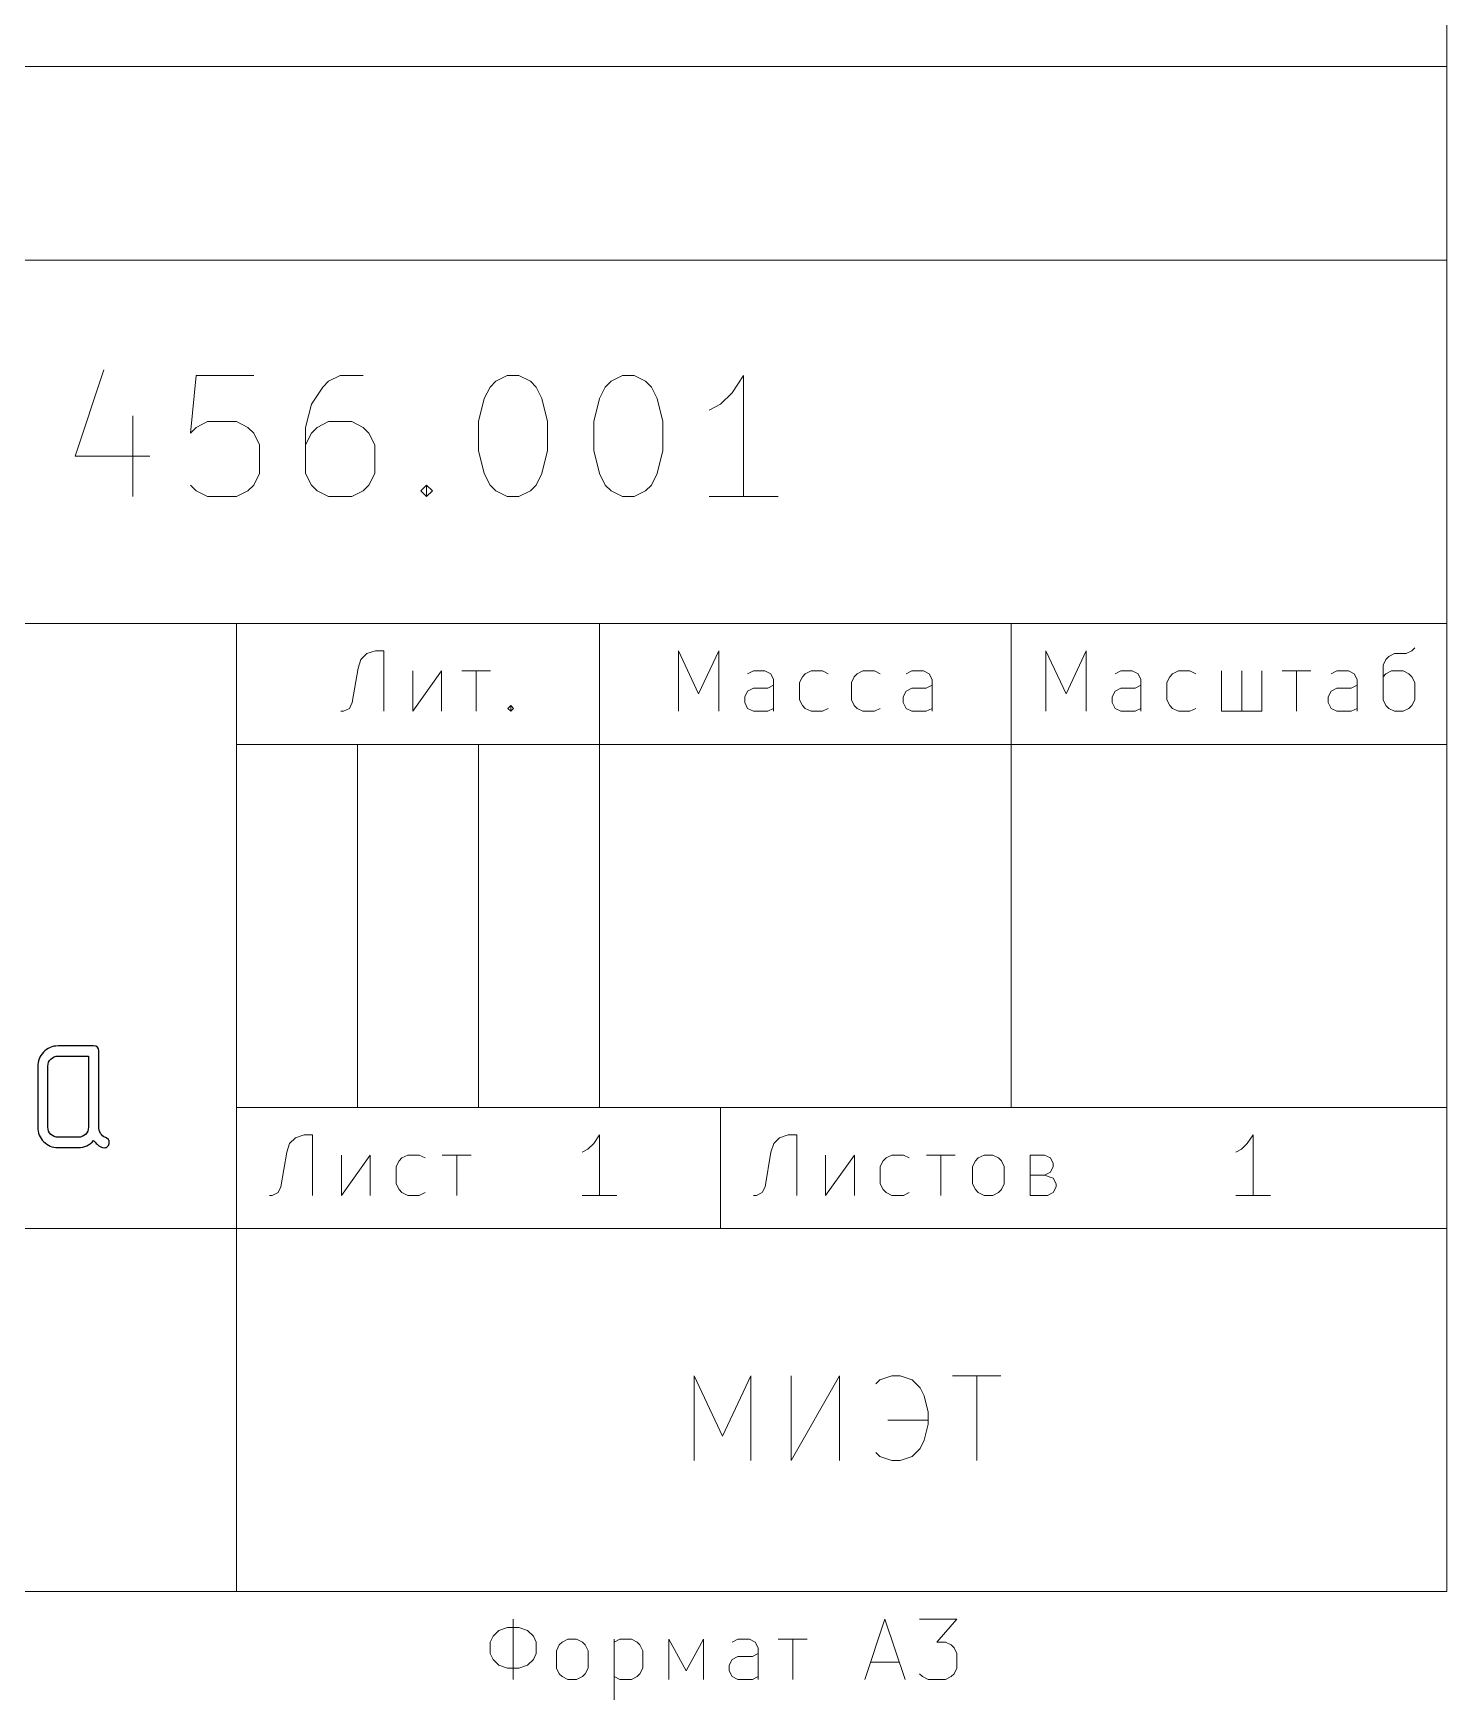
# Model space of a CAD drawing. Header units: millimetres. Extents: x -200 to 200, y -144 to 143.
# Drawn here: x 142.8 to 200.3, y -144.2 to -76.5 of the extents above; entities that cross this region are included whole.
import ezdxf

# ---------------------------------------------------------------- set-up
doc = ezdxf.new("R2010")
doc.units = ezdxf.units.MM
doc.header["$MEASUREMENT"] = 0
doc.layers.add('BLACK', color=7, linetype='Continuous')

msp = doc.modelspace()

# ---------------------------------------------------------------- linework, layer by layer
at = {"layer": 'BLACK', "lineweight": 9}
for points in [[(200.2692, 142.6715), (200.2692, 142.6715), (200.2692, -139.8277), (200.2692, -139.8277)], [(82.1517, -77.8171), (82.1517, -77.8171), (200.2692, -77.8171), (200.2692, -77.8171)], [(18.1724, -85.6918), (18.1724, -85.6918), (200.2692, -85.6918), (200.2692, -85.6918)], [(145.6632, -90.1446), (145.6632, -90.1446), (144.4931, -93.6598), (144.4931, -93.6598)], [(149.4135, -90.3789), (149.4135, -90.3789), (149.1809, -92.7226), (149.1809, -92.7226)], [(151.7585, -90.3789), (151.7585, -90.3789), (149.4135, -90.3789), (149.4135, -90.3789)], [(154.8039, -90.6133), (154.8039, -90.6133), (154.5713, -90.8476), (154.5713, -90.8476)], [(155.2737, -90.3789), (155.2737, -90.3789), (154.8039, -90.6133), (154.8039, -90.6133)], [(156.2113, -90.3789), (156.2113, -90.3789), (155.2737, -90.3789), (155.2737, -90.3789)], [(161.3667, -90.8476), (161.3667, -90.8476), (161.6017, -90.6133), (161.6017, -90.6133)], [(161.6017, -90.6133), (161.6017, -90.6133), (162.0693, -90.3789), (162.0693, -90.3789)], [(162.0693, -90.3789), (162.0693, -90.3789), (162.5393, -90.3789), (162.5393, -90.3789)], [(162.5393, -90.3789), (162.5393, -90.3789), (163.0067, -90.6133), (163.0067, -90.6133)], [(163.0067, -90.6133), (163.0067, -90.6133), (163.2417, -90.8476), (163.2417, -90.8476)], [(166.0545, -90.8476), (166.0545, -90.8476), (166.2871, -90.6133), (166.2871, -90.6133)], [(166.2871, -90.6133), (166.2871, -90.6133), (166.7571, -90.3789), (166.7571, -90.3789)], [(166.7571, -90.3789), (166.7571, -90.3789), (167.2245, -90.3789), (167.2245, -90.3789)], [(167.2245, -90.3789), (167.2245, -90.3789), (167.6945, -90.6133), (167.6945, -90.6133)], [(167.6945, -90.6133), (167.6945, -90.6133), (167.9296, -90.8476), (167.9296, -90.8476)], [(171.6773, -90.3789), (171.6773, -90.3789), (171.2097, -91.0818), (171.2097, -91.0818)], [(171.6773, -95.3004), (171.6773, -95.3004), (171.6773, -90.3789), (171.6773, -90.3789)], [(154.5713, -90.8476), (154.5713, -90.8476), (154.1013, -91.5507), (154.1013, -91.5507)], [(160.8967, -92.2537), (160.8967, -92.2537), (161.1317, -91.3161), (161.1317, -91.3161)], [(161.1317, -91.3161), (161.1317, -91.3161), (161.3667, -90.8476), (161.3667, -90.8476)], [(163.2417, -90.8476), (163.2417, -90.8476), (163.4768, -91.3161), (163.4768, -91.3161)], [(163.4768, -91.3161), (163.4768, -91.3161), (163.7093, -92.2537), (163.7093, -92.2537)], [(165.5845, -92.2537), (165.5845, -92.2537), (165.8195, -91.3161), (165.8195, -91.3161)], [(165.8195, -91.3161), (165.8195, -91.3161), (166.0545, -90.8476), (166.0545, -90.8476)], [(167.9296, -90.8476), (167.9296, -90.8476), (168.1621, -91.3161), (168.1621, -91.3161)], [(168.1621, -91.3161), (168.1621, -91.3161), (168.3971, -92.2537), (168.3971, -92.2537)], [(171.2097, -91.0818), (171.2097, -91.0818), (170.7397, -91.5507), (170.7397, -91.5507)], [(146.8359, -92.0194), (146.8359, -92.0194), (146.8359, -95.3004), (146.8359, -95.3004)], [(154.1013, -91.5507), (154.1013, -91.5507), (153.8663, -92.488), (153.8663, -92.488)], [(170.7397, -91.5507), (170.7397, -91.5507), (170.2723, -91.785), (170.2723, -91.785)], [(149.1809, -92.7226), (149.1809, -92.7226), (149.4135, -92.488), (149.4135, -92.488)], [(149.4135, -92.488), (149.4135, -92.488), (149.8835, -92.2537), (149.8835, -92.2537)], [(149.8835, -92.2537), (149.8835, -92.2537), (151.0535, -92.2537), (151.0535, -92.2537)], [(151.0535, -92.2537), (151.0535, -92.2537), (151.5235, -92.488), (151.5235, -92.488)], [(151.5235, -92.488), (151.5235, -92.488), (151.7585, -92.7226), (151.7585, -92.7226)], [(151.7585, -92.7226), (151.7585, -92.7226), (151.9911, -93.1913), (151.9911, -93.1913)], [(153.8663, -92.488), (153.8663, -92.488), (153.8663, -94.3632), (153.8663, -94.3632)], [(154.1013, -92.7226), (154.1013, -92.7226), (153.8663, -93.1913), (153.8663, -93.1913)], [(154.3363, -92.488), (154.3363, -92.488), (154.1013, -92.7226), (154.1013, -92.7226)], [(154.8039, -92.2537), (154.8039, -92.2537), (154.3363, -92.488), (154.3363, -92.488)], [(155.7413, -92.2537), (155.7413, -92.2537), (154.8039, -92.2537), (154.8039, -92.2537)], [(156.2113, -92.488), (156.2113, -92.488), (155.7413, -92.2537), (155.7413, -92.2537)], [(156.4439, -92.7226), (156.4439, -92.7226), (156.2113, -92.488), (156.2113, -92.488)], [(156.6789, -93.1913), (156.6789, -93.1913), (156.4439, -92.7226), (156.4439, -92.7226)], [(160.8967, -93.4256), (160.8967, -93.4256), (160.8967, -92.2537), (160.8967, -92.2537)], [(163.7093, -92.2537), (163.7093, -92.2537), (163.7093, -93.4256), (163.7093, -93.4256)], [(165.5845, -93.4256), (165.5845, -93.4256), (165.5845, -92.2537), (165.5845, -92.2537)], [(168.3971, -92.2537), (168.3971, -92.2537), (168.3971, -93.4256), (168.3971, -93.4256)], [(151.9911, -93.1913), (151.9911, -93.1913), (151.9911, -94.3632), (151.9911, -94.3632)], [(156.6789, -94.3632), (156.6789, -94.3632), (156.6789, -93.1913), (156.6789, -93.1913)], [(161.1317, -94.3632), (161.1317, -94.3632), (160.8967, -93.4256), (160.8967, -93.4256)], [(163.7093, -93.4256), (163.7093, -93.4256), (163.4768, -94.3632), (163.4768, -94.3632)], [(165.8195, -94.3632), (165.8195, -94.3632), (165.5845, -93.4256), (165.5845, -93.4256)], [(168.3971, -93.4256), (168.3971, -93.4256), (168.1621, -94.3632), (168.1621, -94.3632)], [(144.4931, -93.6598), (144.4931, -93.6598), (147.5383, -93.6598), (147.5383, -93.6598)], [(149.4135, -95.0661), (149.4135, -95.0661), (149.1809, -94.8317), (149.1809, -94.8317)], [(151.7585, -94.8317), (151.7585, -94.8317), (151.5235, -95.0661), (151.5235, -95.0661)], [(151.9911, -94.3632), (151.9911, -94.3632), (151.7585, -94.8317), (151.7585, -94.8317)], [(153.8663, -94.3632), (153.8663, -94.3632), (154.1013, -94.8317), (154.1013, -94.8317)], [(154.1013, -94.8317), (154.1013, -94.8317), (154.3363, -95.0661), (154.3363, -95.0661)], [(156.2113, -95.0661), (156.2113, -95.0661), (156.4439, -94.8317), (156.4439, -94.8317)], [(156.4439, -94.8317), (156.4439, -94.8317), (156.6789, -94.3632), (156.6789, -94.3632)], [(158.5541, -95.0661), (158.5541, -95.0661), (158.7891, -94.8317), (158.7891, -94.8317)], [(158.7891, -94.8317), (158.7891, -94.8317), (159.0241, -95.0661), (159.0241, -95.0661)], [(158.7891, -94.8317), (158.7891, -94.8317), (158.7891, -95.3004), (158.7891, -95.3004)], [(161.3667, -94.8317), (161.3667, -94.8317), (161.1317, -94.3632), (161.1317, -94.3632)], [(161.6017, -95.0661), (161.6017, -95.0661), (161.3667, -94.8317), (161.3667, -94.8317)], [(163.2417, -94.8317), (163.2417, -94.8317), (163.0067, -95.0661), (163.0067, -95.0661)], [(163.4768, -94.3632), (163.4768, -94.3632), (163.2417, -94.8317), (163.2417, -94.8317)], [(166.0545, -94.8317), (166.0545, -94.8317), (165.8195, -94.3632), (165.8195, -94.3632)], [(166.2871, -95.0661), (166.2871, -95.0661), (166.0545, -94.8317), (166.0545, -94.8317)], [(167.9296, -94.8317), (167.9296, -94.8317), (167.6945, -95.0661), (167.6945, -95.0661)], [(168.1621, -94.3632), (168.1621, -94.3632), (167.9296, -94.8317), (167.9296, -94.8317)], [(149.8835, -95.3004), (149.8835, -95.3004), (149.4135, -95.0661), (149.4135, -95.0661)], [(151.0535, -95.3004), (151.0535, -95.3004), (149.8835, -95.3004), (149.8835, -95.3004)], [(151.5235, -95.0661), (151.5235, -95.0661), (151.0535, -95.3004), (151.0535, -95.3004)], [(154.3363, -95.0661), (154.3363, -95.0661), (154.8039, -95.3004), (154.8039, -95.3004)], [(154.8039, -95.3004), (154.8039, -95.3004), (155.7413, -95.3004), (155.7413, -95.3004)], [(155.7413, -95.3004), (155.7413, -95.3004), (156.2113, -95.0661), (156.2113, -95.0661)], [(158.7891, -95.3004), (158.7891, -95.3004), (158.5541, -95.0661), (158.5541, -95.0661)], [(159.0241, -95.0661), (159.0241, -95.0661), (158.7891, -95.3004), (158.7891, -95.3004)], [(162.0693, -95.3004), (162.0693, -95.3004), (161.6017, -95.0661), (161.6017, -95.0661)], [(162.5393, -95.3004), (162.5393, -95.3004), (162.0693, -95.3004), (162.0693, -95.3004)], [(163.0067, -95.0661), (163.0067, -95.0661), (162.5393, -95.3004), (162.5393, -95.3004)], [(166.7571, -95.3004), (166.7571, -95.3004), (166.2871, -95.0661), (166.2871, -95.0661)], [(167.2245, -95.3004), (167.2245, -95.3004), (166.7571, -95.3004), (166.7571, -95.3004)], [(167.6945, -95.0661), (167.6945, -95.0661), (167.2245, -95.3004), (167.2245, -95.3004)], [(173.085, -95.3004), (173.085, -95.3004), (170.2723, -95.3004), (170.2723, -95.3004)], [(82.1517, -100.4565), (82.1517, -100.4565), (200.2692, -100.4565), (200.2692, -100.4565)], [(151.0535, -100.4565), (151.0535, -100.4565), (151.0535, -139.8277), (151.0535, -139.8277)], [(165.8195, -100.4565), (165.8195, -100.4565), (165.8195, -120.1415), (165.8195, -120.1415)], [(182.5531, -100.4565), (182.5531, -100.4565), (182.5531, -120.1415), (182.5531, -120.1415)], [(156.7039, -101.5697), (156.7039, -101.5697), (156.3513, -101.6868), (156.3513, -101.6868)], [(157.0539, -101.5697), (157.0539, -101.5697), (156.7039, -101.5697), (156.7039, -101.5697)], [(157.0539, -104.0305), (157.0539, -104.0305), (157.0539, -101.5697), (157.0539, -101.5697)], [(169.0297, -104.0305), (169.0297, -104.0305), (169.0297, -101.5697), (169.0297, -101.5697)], [(169.0297, -101.5697), (169.0297, -101.5697), (169.8498, -103.3279), (169.8498, -103.3279)], [(169.8498, -103.3279), (169.8498, -103.3279), (170.6699, -101.5697), (170.6699, -101.5697)], [(170.6699, -101.5697), (170.6699, -101.5697), (170.6699, -104.0305), (170.6699, -104.0305)], [(183.9707, -104.0305), (183.9707, -104.0305), (183.9707, -101.5697), (183.9707, -101.5697)], [(183.9707, -101.5697), (183.9707, -101.5697), (184.7906, -103.3279), (184.7906, -103.3279)], [(184.7906, -103.3279), (184.7906, -103.3279), (185.6107, -101.5697), (185.6107, -101.5697)], [(185.6107, -101.5697), (185.6107, -101.5697), (185.6107, -104.0305), (185.6107, -104.0305)], [(198.8516, -101.5697), (198.8516, -101.5697), (198.6191, -101.6868), (198.6191, -101.6868)], [(198.9691, -101.4525), (198.9691, -101.4525), (198.8516, -101.5697), (198.8516, -101.5697)], [(155.9988, -102.2726), (155.9988, -102.2726), (155.7663, -103.678), (155.7663, -103.678)], [(156.1163, -101.921), (156.1163, -101.921), (155.9988, -102.2726), (155.9988, -102.2726)], [(156.3513, -101.6868), (156.3513, -101.6868), (156.1163, -101.921), (156.1163, -101.921)], [(197.799, -101.921), (197.799, -101.921), (197.6815, -102.1553), (197.6815, -102.1553)], [(197.6815, -102.1553), (197.6815, -102.1553), (197.6815, -103.5605), (197.6815, -103.5605)], [(197.914, -101.8039), (197.914, -101.8039), (197.799, -101.921), (197.799, -101.921)], [(198.149, -101.6868), (198.149, -101.6868), (197.914, -101.8039), (197.914, -101.8039)], [(198.6191, -101.6868), (198.6191, -101.6868), (198.149, -101.6868), (198.149, -101.6868)], [(158.2266, -102.3899), (158.2266, -102.3899), (158.2266, -104.0305), (158.2266, -104.0305)], [(158.2266, -104.0305), (158.2266, -104.0305), (159.399, -102.3899), (159.399, -102.3899)], [(159.399, -102.3899), (159.399, -102.3899), (159.399, -104.0305), (159.399, -104.0305)], [(160.2191, -102.3899), (160.2191, -102.3899), (161.3892, -102.3899), (161.3892, -102.3899)], [(160.8042, -102.3899), (160.8042, -102.3899), (160.8042, -104.0305), (160.8042, -104.0305)], [(172.0773, -102.3899), (172.0773, -102.3899), (171.8423, -102.5078), (171.8423, -102.5078)], [(172.5449, -102.3899), (172.5449, -102.3899), (172.0773, -102.3899), (172.0773, -102.3899)], [(172.7799, -102.5078), (172.7799, -102.5078), (172.5449, -102.3899), (172.5449, -102.3899)], [(172.6624, -103.0929), (172.6624, -103.0929), (172.8974, -102.9754), (172.8974, -102.9754)], [(172.8974, -102.7404), (172.8974, -102.7404), (172.7799, -102.5078), (172.7799, -102.5078)], [(172.8974, -104.0305), (172.8974, -104.0305), (172.8974, -102.7404), (172.8974, -102.7404)], [(173.9525, -102.8579), (173.9525, -102.8579), (174.0701, -102.6253), (174.0701, -102.6253)], [(173.9525, -103.5605), (173.9525, -103.5605), (173.9525, -102.8579), (173.9525, -102.8579)], [(174.0701, -102.6253), (174.0701, -102.6253), (174.1851, -102.5078), (174.1851, -102.5078)], [(174.1851, -102.5078), (174.1851, -102.5078), (174.4201, -102.3899), (174.4201, -102.3899)], [(174.4201, -102.3899), (174.4201, -102.3899), (174.8902, -102.3899), (174.8902, -102.3899)], [(174.8902, -102.3899), (174.8902, -102.3899), (175.1225, -102.5078), (175.1225, -102.5078)], [(176.0601, -102.8579), (176.0601, -102.8579), (176.1776, -102.6253), (176.1776, -102.6253)], [(176.0601, -103.5605), (176.0601, -103.5605), (176.0601, -102.8579), (176.0601, -102.8579)], [(176.1776, -102.6253), (176.1776, -102.6253), (176.2951, -102.5078), (176.2951, -102.5078)], [(176.2951, -102.5078), (176.2951, -102.5078), (176.5301, -102.3899), (176.5301, -102.3899)], [(176.5301, -102.3899), (176.5301, -102.3899), (176.9977, -102.3899), (176.9977, -102.3899)], [(176.9977, -102.3899), (176.9977, -102.3899), (177.2327, -102.5078), (177.2327, -102.5078)], [(178.5229, -102.3899), (178.5229, -102.3899), (178.2878, -102.5078), (178.2878, -102.5078)], [(178.9902, -102.3899), (178.9902, -102.3899), (178.5229, -102.3899), (178.5229, -102.3899)], [(179.2253, -102.5078), (179.2253, -102.5078), (178.9902, -102.3899), (178.9902, -102.3899)], [(179.1077, -103.0929), (179.1077, -103.0929), (179.3428, -102.9754), (179.3428, -102.9754)], [(179.3428, -102.7404), (179.3428, -102.7404), (179.2253, -102.5078), (179.2253, -102.5078)], [(179.3428, -104.0305), (179.3428, -104.0305), (179.3428, -102.7404), (179.3428, -102.7404)], [(187.0183, -102.3899), (187.0183, -102.3899), (186.7833, -102.5078), (186.7833, -102.5078)], [(187.4859, -102.3899), (187.4859, -102.3899), (187.0183, -102.3899), (187.0183, -102.3899)], [(187.7209, -102.5078), (187.7209, -102.5078), (187.4859, -102.3899), (187.4859, -102.3899)], [(187.6034, -103.0929), (187.6034, -103.0929), (187.8384, -102.9754), (187.8384, -102.9754)], [(187.8384, -102.7404), (187.8384, -102.7404), (187.7209, -102.5078), (187.7209, -102.5078)], [(187.8384, -104.0305), (187.8384, -104.0305), (187.8384, -102.7404), (187.8384, -102.7404)], [(188.8909, -102.8579), (188.8909, -102.8579), (189.0084, -102.6253), (189.0084, -102.6253)], [(188.8909, -103.5605), (188.8909, -103.5605), (188.8909, -102.8579), (188.8909, -102.8579)], [(189.0084, -102.6253), (189.0084, -102.6253), (189.1259, -102.5078), (189.1259, -102.5078)], [(189.1259, -102.5078), (189.1259, -102.5078), (189.3609, -102.3899), (189.3609, -102.3899)], [(189.3609, -102.3899), (189.3609, -102.3899), (189.8285, -102.3899), (189.8285, -102.3899)], [(189.8285, -102.3899), (189.8285, -102.3899), (190.0635, -102.5078), (190.0635, -102.5078)], [(191.1186, -102.3899), (191.1186, -102.3899), (191.1186, -104.0305), (191.1186, -104.0305)], [(191.9387, -102.3899), (191.9387, -102.3899), (191.9387, -104.0305), (191.9387, -104.0305)], [(192.7586, -104.0305), (192.7586, -104.0305), (192.7586, -102.3899), (192.7586, -102.3899)], [(193.5787, -102.3899), (193.5787, -102.3899), (194.7513, -102.3899), (194.7513, -102.3899)], [(194.1663, -102.3899), (194.1663, -102.3899), (194.1663, -104.0305), (194.1663, -104.0305)], [(195.8064, -102.3899), (195.8064, -102.3899), (195.5714, -102.5078), (195.5714, -102.5078)], [(196.274, -102.3899), (196.274, -102.3899), (195.8064, -102.3899), (195.8064, -102.3899)], [(196.509, -102.5078), (196.509, -102.5078), (196.274, -102.3899), (196.274, -102.3899)], [(196.3915, -103.0929), (196.3915, -103.0929), (196.6264, -102.9754), (196.6264, -102.9754)], [(196.6264, -102.7404), (196.6264, -102.7404), (196.509, -102.5078), (196.509, -102.5078)], [(196.6264, -104.0305), (196.6264, -104.0305), (196.6264, -102.7404), (196.6264, -102.7404)], [(197.799, -102.5078), (197.799, -102.5078), (197.6815, -102.6253), (197.6815, -102.6253)], [(198.0315, -102.3899), (198.0315, -102.3899), (197.799, -102.5078), (197.799, -102.5078)], [(198.5016, -102.3899), (198.5016, -102.3899), (198.0315, -102.3899), (198.0315, -102.3899)], [(198.7341, -102.5078), (198.7341, -102.5078), (198.5016, -102.3899), (198.5016, -102.3899)], [(198.8516, -102.6253), (198.8516, -102.6253), (198.7341, -102.5078), (198.7341, -102.5078)], [(198.9691, -102.8579), (198.9691, -102.8579), (198.8516, -102.6253), (198.8516, -102.6253)], [(198.9691, -103.5605), (198.9691, -103.5605), (198.9691, -102.8579), (198.9691, -102.8579)], [(171.7248, -103.4454), (171.7248, -103.4454), (171.8423, -103.2104), (171.8423, -103.2104)], [(171.7248, -103.678), (171.7248, -103.678), (171.7248, -103.4454), (171.7248, -103.4454)], [(171.8423, -103.2104), (171.8423, -103.2104), (172.0773, -103.0929), (172.0773, -103.0929)], [(172.0773, -103.0929), (172.0773, -103.0929), (172.6624, -103.0929), (172.6624, -103.0929)], [(174.0701, -103.7955), (174.0701, -103.7955), (173.9525, -103.5605), (173.9525, -103.5605)], [(176.1776, -103.7955), (176.1776, -103.7955), (176.0601, -103.5605), (176.0601, -103.5605)], [(178.1703, -103.4454), (178.1703, -103.4454), (178.2878, -103.2104), (178.2878, -103.2104)], [(178.1703, -103.678), (178.1703, -103.678), (178.1703, -103.4454), (178.1703, -103.4454)], [(178.2878, -103.2104), (178.2878, -103.2104), (178.5229, -103.0929), (178.5229, -103.0929)], [(178.5229, -103.0929), (178.5229, -103.0929), (179.1077, -103.0929), (179.1077, -103.0929)], [(186.6658, -103.4454), (186.6658, -103.4454), (186.7833, -103.2104), (186.7833, -103.2104)], [(186.6658, -103.678), (186.6658, -103.678), (186.6658, -103.4454), (186.6658, -103.4454)], [(186.7833, -103.2104), (186.7833, -103.2104), (187.0183, -103.0929), (187.0183, -103.0929)], [(187.0183, -103.0929), (187.0183, -103.0929), (187.6034, -103.0929), (187.6034, -103.0929)], [(189.0084, -103.7955), (189.0084, -103.7955), (188.8909, -103.5605), (188.8909, -103.5605)], [(195.4539, -103.4454), (195.4539, -103.4454), (195.5714, -103.2104), (195.5714, -103.2104)], [(195.4539, -103.678), (195.4539, -103.678), (195.4539, -103.4454), (195.4539, -103.4454)], [(195.5714, -103.2104), (195.5714, -103.2104), (195.8064, -103.0929), (195.8064, -103.0929)], [(195.8064, -103.0929), (195.8064, -103.0929), (196.3915, -103.0929), (196.3915, -103.0929)], [(197.6815, -103.5605), (197.6815, -103.5605), (197.799, -103.7955), (197.799, -103.7955)], [(198.8516, -103.7955), (198.8516, -103.7955), (198.9691, -103.5605), (198.9691, -103.5605)], [(155.4137, -104.0305), (155.4137, -104.0305), (155.2962, -104.0305), (155.2962, -104.0305)], [(155.6488, -103.913), (155.6488, -103.913), (155.4137, -104.0305), (155.4137, -104.0305)], [(155.7663, -103.678), (155.7663, -103.678), (155.6488, -103.913), (155.6488, -103.913)], [(162.0918, -103.913), (162.0918, -103.913), (162.2093, -103.7955), (162.2093, -103.7955)], [(162.2093, -104.0305), (162.2093, -104.0305), (162.0918, -103.913), (162.0918, -103.913)], [(162.2093, -103.7955), (162.2093, -103.7955), (162.3268, -103.913), (162.3268, -103.913)], [(162.2093, -103.7955), (162.2093, -103.7955), (162.2093, -104.0305), (162.2093, -104.0305)], [(162.3268, -103.913), (162.3268, -103.913), (162.2093, -104.0305), (162.2093, -104.0305)], [(171.8423, -103.913), (171.8423, -103.913), (171.7248, -103.678), (171.7248, -103.678)], [(172.0773, -104.0305), (172.0773, -104.0305), (171.8423, -103.913), (171.8423, -103.913)], [(172.6624, -104.0305), (172.6624, -104.0305), (172.0773, -104.0305), (172.0773, -104.0305)], [(172.8974, -103.913), (172.8974, -103.913), (172.6624, -104.0305), (172.6624, -104.0305)], [(174.1851, -103.913), (174.1851, -103.913), (174.0701, -103.7955), (174.0701, -103.7955)], [(174.4201, -104.0305), (174.4201, -104.0305), (174.1851, -103.913), (174.1851, -103.913)], [(174.8902, -104.0305), (174.8902, -104.0305), (174.4201, -104.0305), (174.4201, -104.0305)], [(175.1225, -103.913), (175.1225, -103.913), (174.8902, -104.0305), (174.8902, -104.0305)], [(176.2951, -103.913), (176.2951, -103.913), (176.1776, -103.7955), (176.1776, -103.7955)], [(176.5301, -104.0305), (176.5301, -104.0305), (176.2951, -103.913), (176.2951, -103.913)], [(176.9977, -104.0305), (176.9977, -104.0305), (176.5301, -104.0305), (176.5301, -104.0305)], [(177.2327, -103.913), (177.2327, -103.913), (176.9977, -104.0305), (176.9977, -104.0305)], [(178.2878, -103.913), (178.2878, -103.913), (178.1703, -103.678), (178.1703, -103.678)], [(178.5229, -104.0305), (178.5229, -104.0305), (178.2878, -103.913), (178.2878, -103.913)], [(179.1077, -104.0305), (179.1077, -104.0305), (178.5229, -104.0305), (178.5229, -104.0305)], [(179.3428, -103.913), (179.3428, -103.913), (179.1077, -104.0305), (179.1077, -104.0305)], [(186.7833, -103.913), (186.7833, -103.913), (186.6658, -103.678), (186.6658, -103.678)], [(187.0183, -104.0305), (187.0183, -104.0305), (186.7833, -103.913), (186.7833, -103.913)], [(187.6034, -104.0305), (187.6034, -104.0305), (187.0183, -104.0305), (187.0183, -104.0305)], [(187.8384, -103.913), (187.8384, -103.913), (187.6034, -104.0305), (187.6034, -104.0305)], [(189.1259, -103.913), (189.1259, -103.913), (189.0084, -103.7955), (189.0084, -103.7955)], [(189.3609, -104.0305), (189.3609, -104.0305), (189.1259, -103.913), (189.1259, -103.913)], [(189.8285, -104.0305), (189.8285, -104.0305), (189.3609, -104.0305), (189.3609, -104.0305)], [(190.0635, -103.913), (190.0635, -103.913), (189.8285, -104.0305), (189.8285, -104.0305)], [(191.1186, -104.0305), (191.1186, -104.0305), (192.7586, -104.0305), (192.7586, -104.0305)], [(195.5714, -103.913), (195.5714, -103.913), (195.4539, -103.678), (195.4539, -103.678)], [(195.8064, -104.0305), (195.8064, -104.0305), (195.5714, -103.913), (195.5714, -103.913)], [(196.3915, -104.0305), (196.3915, -104.0305), (195.8064, -104.0305), (195.8064, -104.0305)], [(196.6264, -103.913), (196.6264, -103.913), (196.3915, -104.0305), (196.3915, -104.0305)], [(197.799, -103.7955), (197.799, -103.7955), (197.914, -103.913), (197.914, -103.913)], [(197.914, -103.913), (197.914, -103.913), (198.149, -104.0305), (198.149, -104.0305)], [(198.149, -104.0305), (198.149, -104.0305), (198.5016, -104.0305), (198.5016, -104.0305)], [(198.5016, -104.0305), (198.5016, -104.0305), (198.7341, -103.913), (198.7341, -103.913)], [(198.7341, -103.913), (198.7341, -103.913), (198.8516, -103.7955), (198.8516, -103.7955)], [(151.0535, -105.3781), (151.0535, -105.3781), (200.2692, -105.3781), (200.2692, -105.3781)], [(155.9763, -105.3781), (155.9763, -105.3781), (155.9763, -120.1415), (155.9763, -120.1415)], [(160.8967, -105.3781), (160.8967, -105.3781), (160.8967, -120.1415), (160.8967, -120.1415)], [(151.0535, -120.1415), (151.0535, -120.1415), (200.2692, -120.1415), (200.2692, -120.1415)], [(170.7397, -120.1415), (170.7397, -120.1415), (170.7397, -125.0643), (170.7397, -125.0643)], [(153.8037, -121.2567), (153.8037, -121.2567), (153.4512, -121.3742), (153.4512, -121.3742)], [(154.1537, -121.2567), (154.1537, -121.2567), (153.8037, -121.2567), (153.8037, -121.2567)], [(154.1537, -123.7168), (154.1537, -123.7168), (154.1537, -121.2567), (154.1537, -121.2567)], [(165.8195, -121.2567), (165.8195, -121.2567), (165.5845, -121.6065), (165.5845, -121.6065)], [(165.8195, -123.7168), (165.8195, -123.7168), (165.8195, -121.2567), (165.8195, -121.2567)], [(173.4899, -121.2567), (173.4899, -121.2567), (173.1374, -121.3742), (173.1374, -121.3742)], [(173.84, -121.2567), (173.84, -121.2567), (173.4899, -121.2567), (173.4899, -121.2567)], [(173.84, -123.7168), (173.84, -123.7168), (173.84, -121.2567), (173.84, -121.2567)], [(192.3962, -121.2567), (192.3962, -121.2567), (192.1611, -121.6065), (192.1611, -121.6065)], [(192.3962, -123.7168), (192.3962, -123.7168), (192.3962, -121.2567), (192.3962, -121.2567)], [(153.0986, -121.9591), (153.0986, -121.9591), (152.8661, -123.3642), (152.8661, -123.3642)], [(153.2161, -121.6065), (153.2161, -121.6065), (153.0986, -121.9591), (153.0986, -121.9591)], [(153.4512, -121.3742), (153.4512, -121.3742), (153.2161, -121.6065), (153.2161, -121.6065)], [(165.3495, -121.8415), (165.3495, -121.8415), (165.1169, -121.9591), (165.1169, -121.9591)], [(165.5845, -121.6065), (165.5845, -121.6065), (165.3495, -121.8415), (165.3495, -121.8415)], [(172.7849, -121.9591), (172.7849, -121.9591), (172.5523, -123.3642), (172.5523, -123.3642)], [(172.9024, -121.6065), (172.9024, -121.6065), (172.7849, -121.9591), (172.7849, -121.9591)], [(173.1374, -121.3742), (173.1374, -121.3742), (172.9024, -121.6065), (172.9024, -121.6065)], [(191.9261, -121.8415), (191.9261, -121.8415), (191.6936, -121.9591), (191.6936, -121.9591)], [(192.1611, -121.6065), (192.1611, -121.6065), (191.9261, -121.8415), (191.9261, -121.8415)], [(155.3264, -122.0766), (155.3264, -122.0766), (155.3264, -123.7168), (155.3264, -123.7168)], [(155.3264, -123.7168), (155.3264, -123.7168), (156.4988, -122.0766), (156.4988, -122.0766)], [(156.4988, -122.0766), (156.4988, -122.0766), (156.4988, -123.7168), (156.4988, -123.7168)], [(157.5514, -122.5441), (157.5514, -122.5441), (157.669, -122.3116), (157.669, -122.3116)], [(157.5514, -123.2467), (157.5514, -123.2467), (157.5514, -122.5441), (157.5514, -122.5441)], [(157.669, -122.3116), (157.669, -122.3116), (157.7865, -122.1941), (157.7865, -122.1941)], [(157.7865, -122.1941), (157.7865, -122.1941), (158.0215, -122.0766), (158.0215, -122.0766)], [(158.0215, -122.0766), (158.0215, -122.0766), (158.489, -122.0766), (158.489, -122.0766)], [(158.489, -122.0766), (158.489, -122.0766), (158.7241, -122.1941), (158.7241, -122.1941)], [(159.4266, -122.0766), (159.4266, -122.0766), (160.5991, -122.0766), (160.5991, -122.0766)], [(160.0142, -122.0766), (160.0142, -122.0766), (160.0142, -123.7168), (160.0142, -123.7168)], [(175.0126, -122.0766), (175.0126, -122.0766), (175.0126, -123.7168), (175.0126, -123.7168)], [(175.0126, -123.7168), (175.0126, -123.7168), (176.1851, -122.0766), (176.1851, -122.0766)], [(176.1851, -122.0766), (176.1851, -122.0766), (176.1851, -123.7168), (176.1851, -123.7168)], [(177.2377, -122.5441), (177.2377, -122.5441), (177.3552, -122.3116), (177.3552, -122.3116)], [(177.2377, -123.2467), (177.2377, -123.2467), (177.2377, -122.5441), (177.2377, -122.5441)], [(177.3552, -122.3116), (177.3552, -122.3116), (177.4727, -122.1941), (177.4727, -122.1941)], [(177.4727, -122.1941), (177.4727, -122.1941), (177.7077, -122.0766), (177.7077, -122.0766)], [(177.7077, -122.0766), (177.7077, -122.0766), (178.1753, -122.0766), (178.1753, -122.0766)], [(178.1753, -122.0766), (178.1753, -122.0766), (178.4103, -122.1941), (178.4103, -122.1941)], [(179.1129, -122.0766), (179.1129, -122.0766), (180.2853, -122.0766), (180.2853, -122.0766)], [(179.7005, -122.0766), (179.7005, -122.0766), (179.7005, -123.7168), (179.7005, -123.7168)], [(180.9879, -122.5441), (180.9879, -122.5441), (181.1054, -122.3116), (181.1054, -122.3116)], [(180.9879, -123.2467), (180.9879, -123.2467), (180.9879, -122.5441), (180.9879, -122.5441)], [(181.1054, -122.3116), (181.1054, -122.3116), (181.2229, -122.1941), (181.2229, -122.1941)], [(181.2229, -122.1941), (181.2229, -122.1941), (181.458, -122.0766), (181.458, -122.0766)], [(181.458, -122.0766), (181.458, -122.0766), (181.808, -122.0766), (181.808, -122.0766)], [(181.808, -122.0766), (181.808, -122.0766), (182.043, -122.1941), (182.043, -122.1941)], [(182.043, -122.1941), (182.043, -122.1941), (182.1605, -122.3116), (182.1605, -122.3116)], [(182.1605, -122.3116), (182.1605, -122.3116), (182.2781, -122.5441), (182.2781, -122.5441)], [(182.2781, -122.5441), (182.2781, -122.5441), (182.2781, -123.2467), (182.2781, -123.2467)], [(183.3332, -123.7168), (183.3332, -123.7168), (183.3332, -122.0766), (183.3332, -122.0766)], [(183.3332, -122.0766), (183.3332, -122.0766), (183.918, -122.0766), (183.918, -122.0766)], [(183.918, -122.0766), (183.918, -122.0766), (184.1531, -122.1941), (184.1531, -122.1941)], [(184.1531, -122.1941), (184.1531, -122.1941), (184.2681, -122.4266), (184.2681, -122.4266)], [(184.2681, -122.5441), (184.2681, -122.5441), (184.1531, -122.7792), (184.1531, -122.7792)], [(184.2681, -122.4266), (184.2681, -122.4266), (184.2681, -122.5441), (184.2681, -122.5441)], [(157.669, -123.4817), (157.669, -123.4817), (157.5514, -123.2467), (157.5514, -123.2467)], [(177.3552, -123.4817), (177.3552, -123.4817), (177.2377, -123.2467), (177.2377, -123.2467)], [(181.1054, -123.4817), (181.1054, -123.4817), (180.9879, -123.2467), (180.9879, -123.2467)], [(182.2781, -123.2467), (182.2781, -123.2467), (182.1605, -123.4817), (182.1605, -123.4817)], [(183.918, -122.8967), (183.918, -122.8967), (183.3332, -122.8967), (183.3332, -122.8967)], [(184.1531, -122.7792), (184.1531, -122.7792), (183.918, -122.8967), (183.918, -122.8967)], [(183.918, -122.8967), (183.918, -122.8967), (184.2681, -123.0142), (184.2681, -123.0142)], [(184.2681, -123.0142), (184.2681, -123.0142), (184.3856, -123.2467), (184.3856, -123.2467)], [(184.3856, -123.2467), (184.3856, -123.2467), (184.3856, -123.3642), (184.3856, -123.3642)], [(152.5136, -123.7168), (152.5136, -123.7168), (152.3961, -123.7168), (152.3961, -123.7168)], [(152.7486, -123.5992), (152.7486, -123.5992), (152.5136, -123.7168), (152.5136, -123.7168)], [(152.8661, -123.3642), (152.8661, -123.3642), (152.7486, -123.5992), (152.7486, -123.5992)], [(157.7865, -123.5992), (157.7865, -123.5992), (157.669, -123.4817), (157.669, -123.4817)], [(158.0215, -123.7168), (158.0215, -123.7168), (157.7865, -123.5992), (157.7865, -123.5992)], [(158.489, -123.7168), (158.489, -123.7168), (158.0215, -123.7168), (158.0215, -123.7168)], [(158.7241, -123.5992), (158.7241, -123.5992), (158.489, -123.7168), (158.489, -123.7168)], [(166.5221, -123.7168), (166.5221, -123.7168), (165.1169, -123.7168), (165.1169, -123.7168)], [(172.1998, -123.7168), (172.1998, -123.7168), (172.0823, -123.7168), (172.0823, -123.7168)], [(172.4348, -123.5992), (172.4348, -123.5992), (172.1998, -123.7168), (172.1998, -123.7168)], [(172.5523, -123.3642), (172.5523, -123.3642), (172.4348, -123.5992), (172.4348, -123.5992)], [(177.4727, -123.5992), (177.4727, -123.5992), (177.3552, -123.4817), (177.3552, -123.4817)], [(177.7077, -123.7168), (177.7077, -123.7168), (177.4727, -123.5992), (177.4727, -123.5992)], [(178.1753, -123.7168), (178.1753, -123.7168), (177.7077, -123.7168), (177.7077, -123.7168)], [(178.4103, -123.5992), (178.4103, -123.5992), (178.1753, -123.7168), (178.1753, -123.7168)], [(181.2229, -123.5992), (181.2229, -123.5992), (181.1054, -123.4817), (181.1054, -123.4817)], [(181.458, -123.7168), (181.458, -123.7168), (181.2229, -123.5992), (181.2229, -123.5992)], [(181.808, -123.7168), (181.808, -123.7168), (181.458, -123.7168), (181.458, -123.7168)], [(182.043, -123.5992), (182.043, -123.5992), (181.808, -123.7168), (181.808, -123.7168)], [(182.1605, -123.4817), (182.1605, -123.4817), (182.043, -123.5992), (182.043, -123.5992)], [(184.0356, -123.7168), (184.0356, -123.7168), (183.3332, -123.7168), (183.3332, -123.7168)], [(184.2681, -123.5992), (184.2681, -123.5992), (184.0356, -123.7168), (184.0356, -123.7168)], [(184.3856, -123.3642), (184.3856, -123.3642), (184.2681, -123.5992), (184.2681, -123.5992)], [(193.0987, -123.7168), (193.0987, -123.7168), (191.6936, -123.7168), (191.6936, -123.7168)], [(82.1517, -125.0643), (82.1517, -125.0643), (200.2692, -125.0643), (200.2692, -125.0643)], [(169.6747, -134.4974), (169.6747, -134.4974), (169.6747, -131.0522), (169.6747, -131.0522)], [(169.6747, -131.0522), (169.6747, -131.0522), (170.8223, -133.5123), (170.8223, -133.5123)], [(170.8223, -133.5123), (170.8223, -133.5123), (171.9724, -131.0522), (171.9724, -131.0522)], [(171.9724, -131.0522), (171.9724, -131.0522), (171.9724, -134.4974), (171.9724, -134.4974)], [(173.6124, -131.0522), (173.6124, -131.0522), (173.6124, -134.4974), (173.6124, -134.4974)], [(173.6124, -134.4974), (173.6124, -134.4974), (175.5801, -131.0522), (175.5801, -131.0522)], [(175.5801, -131.0522), (175.5801, -131.0522), (175.5801, -134.4974), (175.5801, -134.4974)], [(177.0576, -131.3797), (177.0576, -131.3797), (177.2201, -131.2172), (177.2201, -131.2172)], [(177.2201, -131.2172), (177.2201, -131.2172), (177.7127, -131.0522), (177.7127, -131.0522)], [(177.7127, -131.0522), (177.7127, -131.0522), (178.0402, -131.0522), (178.0402, -131.0522)], [(178.0402, -131.0522), (178.0402, -131.0522), (178.5328, -131.2172), (178.5328, -131.2172)], [(178.5328, -131.2172), (178.5328, -131.2172), (178.8628, -131.5447), (178.8628, -131.5447)], [(180.173, -131.0522), (180.173, -131.0522), (182.143, -131.0522), (182.143, -131.0522)], [(181.1579, -134.4974), (181.1579, -134.4974), (181.1579, -131.0522), (181.1579, -131.0522)], [(178.8628, -131.5447), (178.8628, -131.5447), (179.0253, -131.8723), (179.0253, -131.8723)], [(179.0253, -131.8723), (179.0253, -131.8723), (179.1904, -132.5299), (179.1904, -132.5299)], [(179.1904, -132.5299), (179.1904, -132.5299), (179.1904, -133.0197), (179.1904, -133.0197)], [(179.1904, -132.8574), (179.1904, -132.8574), (177.5502, -132.8574), (177.5502, -132.8574)], [(179.1904, -133.0197), (179.1904, -133.0197), (179.0253, -133.6773), (179.0253, -133.6773)], [(178.8628, -134.0048), (178.8628, -134.0048), (178.5328, -134.3324), (178.5328, -134.3324)], [(179.0253, -133.6773), (179.0253, -133.6773), (178.8628, -134.0048), (178.8628, -134.0048)], [(177.2201, -134.3324), (177.2201, -134.3324), (177.0576, -134.1698), (177.0576, -134.1698)], [(177.7127, -134.4974), (177.7127, -134.4974), (177.2201, -134.3324), (177.2201, -134.3324)], [(178.0402, -134.4974), (178.0402, -134.4974), (177.7127, -134.4974), (177.7127, -134.4974)], [(178.5328, -134.3324), (178.5328, -134.3324), (178.0402, -134.4974), (178.0402, -134.4974)], [(200.2692, -139.8277), (200.2692, -139.8277), (-188.5231, -139.8277), (-188.5231, -139.8277)], [(161.4892, -141.6453), (161.4892, -141.6453), (161.7242, -141.4103), (161.7242, -141.4103)], [(161.7242, -141.4103), (161.7242, -141.4103), (162.0743, -141.2928), (162.0743, -141.2928)], [(162.0743, -141.2928), (162.0743, -141.2928), (162.5443, -141.2928), (162.5443, -141.2928)], [(162.3093, -143.403), (162.3093, -143.403), (162.3093, -140.9429), (162.3093, -140.9429)], [(162.5443, -141.2928), (162.5443, -141.2928), (162.8968, -141.4103), (162.8968, -141.4103)], [(162.8968, -141.4103), (162.8968, -141.4103), (163.1294, -141.6453), (163.1294, -141.6453)], [(176.6051, -143.403), (176.6051, -143.403), (177.4252, -140.9429), (177.4252, -140.9429)], [(177.4252, -140.9429), (177.4252, -140.9429), (178.2453, -143.403), (178.2453, -143.403)], [(178.8329, -140.9429), (178.8329, -140.9429), (180.3553, -140.9429), (180.3553, -140.9429)], [(180.3553, -140.9429), (180.3553, -140.9429), (179.5354, -141.8803), (179.5354, -141.8803)], [(161.3717, -141.8803), (161.3717, -141.8803), (161.4892, -141.6453), (161.4892, -141.6453)], [(161.3717, -142.3479), (161.3717, -142.3479), (161.3717, -141.8803), (161.3717, -141.8803)], [(163.1294, -141.6453), (163.1294, -141.6453), (163.2469, -141.8803), (163.2469, -141.8803)], [(163.2469, -141.8803), (163.2469, -141.8803), (163.2469, -142.3479), (163.2469, -142.3479)], [(164.0668, -142.2304), (164.0668, -142.2304), (164.1843, -141.9978), (164.1843, -141.9978)], [(164.0668, -142.9354), (164.0668, -142.9354), (164.0668, -142.2304), (164.0668, -142.2304)], [(164.1843, -141.9978), (164.1843, -141.9978), (164.3018, -141.8803), (164.3018, -141.8803)], [(164.3018, -141.8803), (164.3018, -141.8803), (164.5368, -141.7628), (164.5368, -141.7628)], [(164.5368, -141.7628), (164.5368, -141.7628), (164.8869, -141.7628), (164.8869, -141.7628)], [(164.8869, -141.7628), (164.8869, -141.7628), (165.1219, -141.8803), (165.1219, -141.8803)], [(165.1219, -141.8803), (165.1219, -141.8803), (165.2394, -141.9978), (165.2394, -141.9978)], [(165.2394, -141.9978), (165.2394, -141.9978), (165.3569, -142.2304), (165.3569, -142.2304)], [(165.3569, -142.2304), (165.3569, -142.2304), (165.3569, -142.9354), (165.3569, -142.9354)], [(166.412, -141.7628), (166.412, -141.7628), (166.412, -144.2231), (166.412, -144.2231)], [(166.412, -141.8803), (166.412, -141.8803), (166.6446, -141.7628), (166.6446, -141.7628)], [(166.6446, -141.7628), (166.6446, -141.7628), (167.1146, -141.7628), (167.1146, -141.7628)], [(167.1146, -141.7628), (167.1146, -141.7628), (167.3496, -141.8803), (167.3496, -141.8803)], [(167.3496, -141.8803), (167.3496, -141.8803), (167.4647, -141.9978), (167.4647, -141.9978)], [(167.4647, -141.9978), (167.4647, -141.9978), (167.5822, -142.2304), (167.5822, -142.2304)], [(167.5822, -142.2304), (167.5822, -142.2304), (167.5822, -142.9354), (167.5822, -142.9354)], [(168.6371, -143.403), (168.6371, -143.403), (168.6371, -141.7628), (168.6371, -141.7628)], [(168.6371, -141.7628), (168.6371, -141.7628), (169.3397, -143.0505), (169.3397, -143.0505)], [(169.3397, -143.0505), (169.3397, -143.0505), (170.0448, -141.7628), (170.0448, -141.7628)], [(170.0448, -141.7628), (170.0448, -141.7628), (170.0448, -143.403), (170.0448, -143.403)], [(171.4499, -141.7628), (171.4499, -141.7628), (171.2149, -141.8803), (171.2149, -141.8803)], [(171.9173, -141.7628), (171.9173, -141.7628), (171.4499, -141.7628), (171.4499, -141.7628)], [(172.1523, -141.8803), (172.1523, -141.8803), (171.9173, -141.7628), (171.9173, -141.7628)], [(172.2698, -142.1129), (172.2698, -142.1129), (172.1523, -141.8803), (172.1523, -141.8803)], [(172.2698, -143.403), (172.2698, -143.403), (172.2698, -142.1129), (172.2698, -142.1129)], [(173.0899, -141.7628), (173.0899, -141.7628), (174.2625, -141.7628), (174.2625, -141.7628)], [(173.6775, -141.7628), (173.6775, -141.7628), (173.6775, -143.403), (173.6775, -143.403)], [(179.5354, -141.8803), (179.5354, -141.8803), (179.888, -141.8803), (179.888, -141.8803)], [(179.888, -141.8803), (179.888, -141.8803), (180.1203, -141.9978), (180.1203, -141.9978)], [(180.1203, -141.9978), (180.1203, -141.9978), (180.2378, -142.1129), (180.2378, -142.1129)], [(180.2378, -142.1129), (180.2378, -142.1129), (180.3553, -142.3479), (180.3553, -142.3479)], [(161.4892, -142.5829), (161.4892, -142.5829), (161.3717, -142.3479), (161.3717, -142.3479)], [(161.7242, -142.8179), (161.7242, -142.8179), (161.4892, -142.5829), (161.4892, -142.5829)], [(162.0743, -142.9354), (162.0743, -142.9354), (161.7242, -142.8179), (161.7242, -142.8179)], [(162.5443, -142.9354), (162.5443, -142.9354), (162.0743, -142.9354), (162.0743, -142.9354)], [(162.8968, -142.8179), (162.8968, -142.8179), (162.5443, -142.9354), (162.5443, -142.9354)], [(163.1294, -142.5829), (163.1294, -142.5829), (162.8968, -142.8179), (162.8968, -142.8179)], [(163.2469, -142.3479), (163.2469, -142.3479), (163.1294, -142.5829), (163.1294, -142.5829)], [(164.1843, -143.168), (164.1843, -143.168), (164.0668, -142.9354), (164.0668, -142.9354)], [(165.3569, -142.9354), (165.3569, -142.9354), (165.2394, -143.168), (165.2394, -143.168)], [(167.5822, -142.9354), (167.5822, -142.9354), (167.4647, -143.168), (167.4647, -143.168)], [(171.0974, -142.8179), (171.0974, -142.8179), (171.2149, -142.5829), (171.2149, -142.5829)], [(171.0974, -143.0505), (171.0974, -143.0505), (171.0974, -142.8179), (171.0974, -142.8179)], [(171.2149, -142.5829), (171.2149, -142.5829), (171.4499, -142.4654), (171.4499, -142.4654)], [(171.4499, -142.4654), (171.4499, -142.4654), (172.0348, -142.4654), (172.0348, -142.4654)], [(172.0348, -142.4654), (172.0348, -142.4654), (172.2698, -142.3479), (172.2698, -142.3479)], [(176.8401, -142.7004), (176.8401, -142.7004), (178.0128, -142.7004), (178.0128, -142.7004)], [(180.3553, -142.9354), (180.3553, -142.9354), (180.2378, -143.168), (180.2378, -143.168)], [(180.3553, -142.3479), (180.3553, -142.3479), (180.3553, -142.9354), (180.3553, -142.9354)], [(164.3018, -143.2855), (164.3018, -143.2855), (164.1843, -143.168), (164.1843, -143.168)], [(164.5368, -143.403), (164.5368, -143.403), (164.3018, -143.2855), (164.3018, -143.2855)], [(164.8869, -143.403), (164.8869, -143.403), (164.5368, -143.403), (164.5368, -143.403)], [(165.1219, -143.2855), (165.1219, -143.2855), (164.8869, -143.403), (164.8869, -143.403)], [(165.2394, -143.168), (165.2394, -143.168), (165.1219, -143.2855), (165.1219, -143.2855)], [(166.6446, -143.403), (166.6446, -143.403), (166.412, -143.2855), (166.412, -143.2855)], [(167.1146, -143.403), (167.1146, -143.403), (166.6446, -143.403), (166.6446, -143.403)], [(167.3496, -143.2855), (167.3496, -143.2855), (167.1146, -143.403), (167.1146, -143.403)], [(167.4647, -143.168), (167.4647, -143.168), (167.3496, -143.2855), (167.3496, -143.2855)], [(171.2149, -143.2855), (171.2149, -143.2855), (171.0974, -143.0505), (171.0974, -143.0505)], [(171.4499, -143.403), (171.4499, -143.403), (171.2149, -143.2855), (171.2149, -143.2855)], [(172.0348, -143.403), (172.0348, -143.403), (171.4499, -143.403), (171.4499, -143.403)], [(172.2698, -143.2855), (172.2698, -143.2855), (172.0348, -143.403), (172.0348, -143.403)], [(178.9504, -143.2855), (178.9504, -143.2855), (178.8329, -143.168), (178.8329, -143.168)], [(179.1829, -143.403), (179.1829, -143.403), (178.9504, -143.2855), (178.9504, -143.2855)], [(179.888, -143.403), (179.888, -143.403), (179.1829, -143.403), (179.1829, -143.403)], [(180.1203, -143.2855), (180.1203, -143.2855), (179.888, -143.403), (179.888, -143.403)], [(180.2378, -143.168), (180.2378, -143.168), (180.1203, -143.2855), (180.1203, -143.2855)]]:
    msp.add_open_spline(points, degree=3, dxfattribs=at)
at = {"layer": 'BLACK', "color": 250}
for points, knots in [([(145.7347, -121.3701), (145.8335, -121.404), (145.8843, -121.4689), (145.8843, -121.5649), (145.8843, -121.6256), (145.8645, -121.6764), (145.825, -121.7173), (145.7926, -121.7582), (145.746, -121.7794), (145.6853, -121.7794), (145.6853, -121.7794), (145.6105, -121.7709), (145.6105, -121.7709), (145.5499, -121.754), (145.4835, -121.7159), (145.4116, -121.6538), (145.3876, -121.6397), (145.3326, -121.586), (145.2465, -121.4915), (145.0842, -121.6778), (144.8768, -121.7709), (144.627, -121.7709), (144.627, -121.7709), (143.8001, -121.7709), (143.8001, -121.7709), (143.5687, -121.7709), (143.3725, -121.6905), (143.2131, -121.531), (143.0536, -121.3716), (142.9732, -121.1754), (142.9732, -120.944), (142.9732, -120.944), (142.9732, -118.4661), (142.9732, -118.4661), (142.9732, -118.2586), (143.0522, -118.0695), (143.2088, -117.8974), (143.3655, -117.7252), (143.563, -117.6392), (143.8001, -117.6392), (143.8001, -117.6392), (145.2465, -117.6392), (145.2465, -117.6392), (145.3848, -117.6392), (145.4539, -117.7083), (145.4539, -117.8452), (145.4539, -117.8452), (145.4539, -120.9412), (145.4539, -120.9412), (145.4539, -121.0244), (145.4793, -121.1105), (145.5287, -121.2008), (145.5696, -121.2643), (145.6388, -121.3208), (145.7347, -121.3701)], [0, 0, 0, 0, 0.0555556, 0.0555556, 0.0555556, 0.1111111, 0.1111111, 0.1111111, 0.1666667, 0.1666667, 0.1666667, 0.2222222, 0.2222222, 0.2222222, 0.2777778, 0.2777778, 0.2777778, 0.3333333, 0.3333333, 0.3333333, 0.3888889, 0.3888889, 0.3888889, 0.4444444, 0.4444444, 0.4444444, 0.5, 0.5, 0.5, 0.5555556, 0.5555556, 0.5555556, 0.6111111, 0.6111111, 0.6111111, 0.6666667, 0.6666667, 0.6666667, 0.7222222, 0.7222222, 0.7222222, 0.7777778, 0.7777778, 0.7777778, 0.8333333, 0.8333333, 0.8333333, 0.8888889, 0.8888889, 0.8888889, 0.9444444, 0.9444444, 0.9444444, 1, 1, 1, 1]), ([(145.039, -120.9426), (145.039, -120.9426), (145.039, -118.054), (145.039, -118.054), (145.039, -118.054), (143.8015, -118.054), (143.8015, -118.054), (143.6858, -118.054), (143.587, -118.0935), (143.508, -118.174), (143.4275, -118.253), (143.388, -118.3518), (143.388, -118.4661), (143.388, -118.4661), (143.388, -120.9426), (143.388, -120.9426), (143.388, -121.0583), (143.4275, -121.1571), (143.508, -121.2361), (143.587, -121.3165), (143.6858, -121.356), (143.8015, -121.356), (143.8015, -121.356), (144.627, -121.356), (144.627, -121.356), (144.7413, -121.356), (144.8401, -121.3165), (144.9191, -121.2361), (144.9995, -121.1571), (145.039, -121.0583), (145.039, -120.9426)], [0, 0, 0, 0, 0.1, 0.1, 0.1, 0.2, 0.2, 0.2, 0.3, 0.3, 0.3, 0.4, 0.4, 0.4, 0.5, 0.5, 0.5, 0.6, 0.6, 0.6, 0.7, 0.7, 0.7, 0.8, 0.8, 0.8, 0.9, 0.9, 0.9, 1, 1, 1, 1])]:
    msp.add_open_spline(points, degree=3, knots=knots, dxfattribs=at)

doc.saveas('drawing.dxf')
